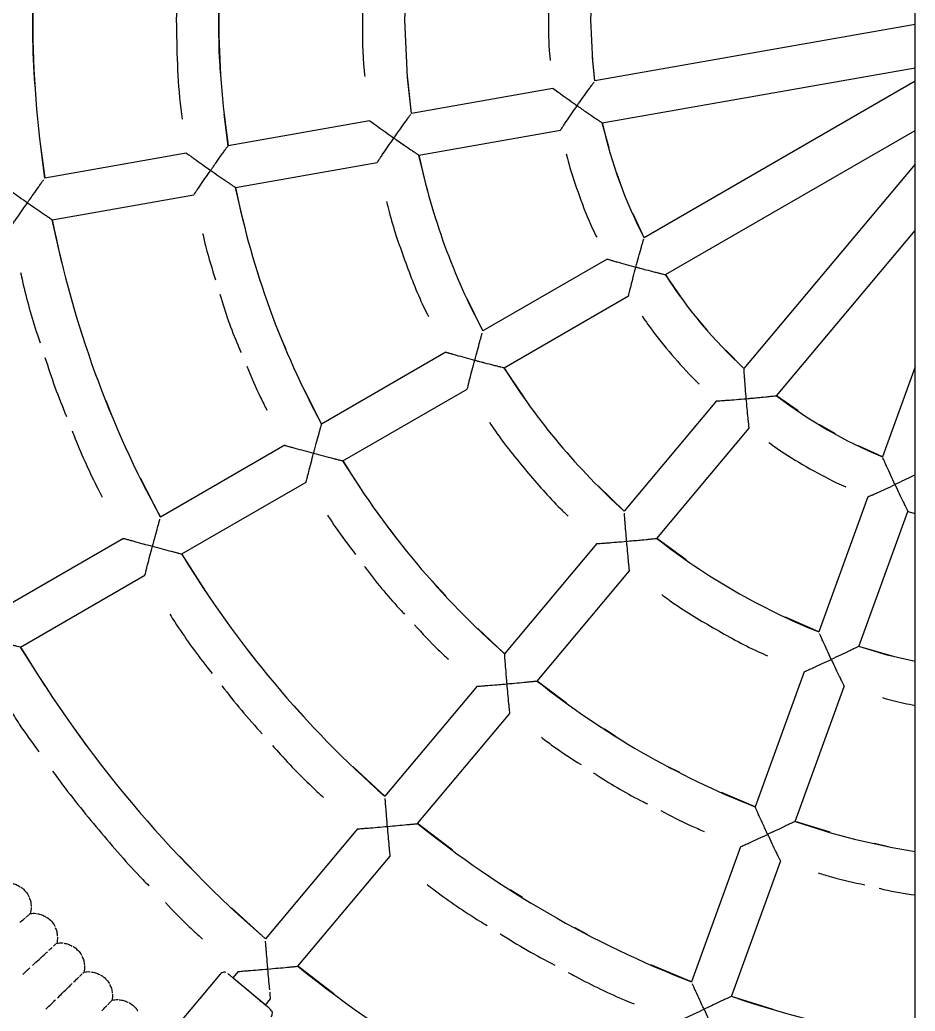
# Model space of a CAD drawing. Extents: x -360 to 379, y -342 to 365.
# Drawn here: x -29.17 to 4.52, y -173.37 to -136.09 of the extents above; entities that cross this region are included whole.
import ezdxf

# ---------------------------------------------------------------- set-up
doc = ezdxf.new("R2010")
doc.units = 0
doc.layers.get('0').update_dxf_attribs({"linetype": 'CONTINUOUS'})

msp = doc.modelspace()

# ---------------------------------------------------------------- linework, layer by layer
at = {"color": 7, "linetype": 'CONTINUOUS'}
for p, q in [((4.517, -282.988), (4.517, 306.012)), ((4.517, -136.263), (-7.533, -138.388)), ((4.517, -136.263), (-7.533, -138.388)), ((-7.533, -138.388), (-7.621, -137.488)), ((-7.255, -139.964), (4.517, -137.888)), ((-7.255, -139.964), (4.517, -137.888)), ((-14.432, -139.605), (-14.595, -138.084)), ((-9.11, -138.666), (-14.432, -139.605)), ((-9.11, -138.666), (-14.432, -139.605)), ((4.517, -138.398), (-5.682, -144.286)), ((4.517, -138.398), (-5.682, -144.286)), ((-21.328, -140.821), (-21.476, -139.636)), ((-16.008, -139.883), (-21.328, -140.821)), ((-16.008, -139.883), (-21.328, -140.821)), ((-7.457, -139.828), (-7.429, -139.847)), ((-6.999, -140.919), (-7.255, -139.964)), ((-28.224, -142.037), (-28.428, -140.451)), ((-14.154, -141.18), (-8.832, -140.242)), ((-14.154, -141.18), (-8.832, -140.242)), ((-4.882, -145.672), (4.517, -140.246)), ((-4.882, -145.672), (4.517, -140.246)), ((-14.781, -140.751), (-14.738, -140.781)), ((-22.904, -141.099), (-28.224, -142.037)), ((-22.904, -141.099), (-28.224, -142.037)), ((-14.172, -141.168), (-14.154, -141.18)), ((-13.825, -142.509), (-14.154, -141.18)), ((-21.05, -142.396), (-15.73, -141.458)), ((-21.05, -142.396), (-15.73, -141.458)), ((4.517, -141.518), (-1.925, -149.196)), ((4.517, -141.518), (-1.925, -149.196)), ((-6.476, -142.491), (-6.71, -141.85)), ((-21.068, -142.384), (-21.05, -142.396)), ((-20.737, -143.739), (-21.05, -142.396)), ((-27.946, -143.612), (-22.627, -142.674)), ((-27.946, -143.612), (-22.627, -142.674)), ((-5.682, -144.286), (-6.099, -143.39)), ((-27.963, -143.6), (-27.946, -143.612)), ((-27.585, -145.221), (-27.946, -143.612)), ((-0.7, -150.224), (4.517, -144.007)), ((-0.7, -150.224), (4.517, -144.007)), ((-20.123, -145.909), (-20.273, -145.407)), ((-7.069, -145.087), (-11.749, -147.789)), ((-7.069, -145.087), (-11.749, -147.789)), ((-7.012, -145.104), (-6.851, -145.15)), ((-4.314, -146.481), (-4.882, -145.672)), ((-10.949, -149.175), (-6.269, -146.473)), ((-10.949, -149.175), (-6.269, -146.473)), ((-11.749, -147.789), (-12.351, -146.56)), ((-3.286, -147.781), (-3.725, -147.258)), ((-26.705, -148.276), (-26.879, -147.759)), ((-19.152, -148.484), (-19.361, -148.003)), ((-13.135, -148.589), (-17.813, -151.29)), ((-13.135, -148.589), (-17.813, -151.29)), ((-13.078, -148.606), (-12.917, -148.651)), ((-1.925, -149.196), (-2.624, -148.496)), ((-11.343, -149.074), (-11.219, -149.106)), ((-11.193, -149.113), (-11.086, -149.14)), ((-10.97, -149.169), (-10.949, -149.175)), ((-10.185, -150.311), (-10.949, -149.175)), ((4.517, -149.137), (3.284, -152.524)), ((4.517, -149.137), (3.284, -152.524)), ((-17.813, -151.29), (-18.436, -150.06)), ((-17.013, -152.676), (-12.335, -149.975)), ((-17.013, -152.676), (-12.335, -149.975)), ((0.111, -150.791), (-0.7, -150.224)), ((-25.725, -150.929), (-25.924, -150.421)), ((-2.955, -150.423), (-6.428, -154.562)), ((-2.955, -150.423), (-6.428, -154.562)), ((-2.465, -150.388), (-2.459, -150.387)), ((1.522, -151.66), (0.93, -151.318)), ((-5.202, -155.59), (-1.729, -151.451)), ((-5.202, -155.59), (-1.729, -151.451)), ((-19.199, -152.091), (-23.877, -154.791)), ((-19.199, -152.091), (-23.877, -154.791)), ((3.284, -152.524), (2.389, -152.106)), ((-17.711, -152.495), (-17.707, -152.496)), ((-17.406, -152.575), (-17.283, -152.607)), ((-17.255, -152.614), (-17.15, -152.641)), ((-17.034, -152.671), (-17.013, -152.676)), ((-16.259, -153.831), (-17.013, -152.676)), ((-23.877, -154.791), (-24.634, -153.327)), ((-23.077, -156.177), (-18.399, -153.476)), ((-23.077, -156.177), (-18.399, -153.476)), ((-6.428, -154.562), (-7.415, -153.613)), ((2.736, -154.029), (0.888, -159.107)), ((2.736, -154.029), (0.888, -159.107)), ((2.392, -159.654), (4.24, -154.576)), ((2.392, -159.654), (4.24, -154.576)), ((4.24, -154.576), (4.517, -154.654)), ((-14.94, -155.66), (-15.253, -155.239)), ((-25.263, -155.591), (-29.94, -158.292)), ((-25.263, -155.591), (-29.94, -158.292)), ((-25.214, -155.605), (-25.211, -155.606)), ((-25.001, -155.664), (-24.96, -155.675)), ((-24.855, -155.704), (-24.832, -155.711)), ((-7.457, -155.788), (-10.929, -159.927)), ((-7.457, -155.788), (-10.929, -159.927)), ((-6.968, -155.751), (-6.961, -155.751)), ((-5.224, -155.593), (-5.202, -155.59)), ((-4.096, -156.397), (-5.202, -155.59)), ((-23.773, -155.996), (-23.769, -155.997)), ((-23.318, -156.115), (-23.214, -156.142)), ((-23.097, -156.172), (-23.077, -156.177)), ((-22.187, -157.565), (-23.077, -156.177)), ((-9.704, -160.955), (-6.231, -156.817)), ((-9.704, -160.955), (-6.231, -156.817)), ((-29.14, -159.678), (-24.463, -156.977)), ((-29.14, -159.678), (-24.463, -156.977)), ((-13.147, -157.748), (-13.508, -157.367)), ((0.888, -159.107), (-0.363, -158.553)), ((-10.929, -159.927), (-11.935, -158.983)), ((-29.161, -159.672), (-29.14, -159.678)), ((-28.214, -161.132), (-29.14, -159.678)), ((-20.316, -160.135), (-20.656, -159.708)), ((2.345, -159.677), (2.341, -159.679)), ((3.707, -160.034), (2.392, -159.654)), ((0.341, -160.611), (-1.507, -165.687)), ((0.341, -160.611), (-1.507, -165.687)), ((-10.421, -161.024), (-10.417, -161.024)), ((-9.725, -160.957), (-9.704, -160.955)), ((-8.6, -161.782), (-9.704, -160.955)), ((-11.958, -161.153), (-15.43, -165.29)), ((-11.958, -161.153), (-15.43, -165.29)), ((-11.475, -161.115), (-11.463, -161.114)), ((-0.003, -166.235), (1.844, -161.158)), ((-0.003, -166.235), (1.844, -161.158)), ((-18.487, -162.293), (-18.849, -161.884)), ((-14.204, -166.319), (-10.732, -162.181)), ((-14.204, -166.319), (-10.732, -162.181)), ((-26.647, -163.389), (-27.144, -162.693)), ((-6.735, -163.05), (-7.173, -162.761)), ((-15.43, -165.29), (-16.643, -164.173)), ((-4.336, -164.399), (-4.806, -164.164)), ((-1.507, -165.687), (-2.775, -165.145)), ((-0.051, -166.257), (-0.054, -166.259)), ((1.316, -166.634), (-0.003, -166.235)), ((-16.459, -166.516), (-19.93, -170.653)), ((-16.459, -166.516), (-19.93, -170.653)), ((-16.036, -166.483), (-16.013, -166.481)), ((-14.92, -166.386), (-14.916, -166.386)), ((-14.226, -166.321), (-14.204, -166.319)), ((-12.894, -167.319), (-14.204, -166.319)), ((-2.054, -167.191), (-3.902, -172.267)), ((-2.054, -167.191), (-3.902, -172.267)), ((3.503, -167.188), (2.992, -167.066)), ((-22.553, -168.164), (-23.152, -167.554)), ((-18.705, -171.682), (-15.233, -167.545)), ((-18.705, -171.682), (-15.233, -167.545)), ((-2.398, -172.814), (-0.551, -167.739)), ((-2.398, -172.814), (-0.551, -167.739)), ((-10.256, -169.094), (-10.722, -168.809)), ((-19.93, -170.653), (-21.202, -169.488)), ((-28.954, -169.854), (-28.945, -169.846)), ((-28.83, -169.746), (-28.822, -169.739)), ((-7.8, -170.496), (-8.279, -170.235)), ((-20.537, -171.845), (-20.513, -171.843)), ((-19.42, -171.749), (-19.415, -171.748)), ((-18.726, -171.684), (-18.705, -171.682)), ((-17.336, -172.732), (-18.705, -171.682)), ((-3.902, -172.267), (-5.423, -171.632)), ((-26.757, -171.905), (-26.755, -171.904)), ((-21.629, -171.978), (-23.633, -174.367)), ((-21.629, -171.978), (-23.632, -174.365)), ((-20.959, -171.879), (-21.156, -172.114)), ((-20.959, -171.879), (-21.156, -172.114)), ((-19.943, -173.132), (-21.143, -172.125)), ((-25.699, -172.963), (-25.698, -172.961)), ((-19.93, -173.143), (-19.733, -172.908)), ((-19.93, -173.143), (-19.733, -172.908)), ((-2.445, -172.837), (-2.449, -172.839)), ((-0.825, -173.306), (-2.398, -172.814)), ((-19.836, -173.222), (-19.936, -173.138)), ((-19.694, -173.357), (-19.739, -173.303))]:
    msp.add_line(p, q, dxfattribs=at)
at = {"color": 7, "linetype": 'CONTINUOUS', "flags": 128}
for points in [[(-14.682, -136.088), (-14.587, -133.914), (-14.432, -132.572)], [(-7.682, -136.088), (-7.614, -134.528), (-7.533, -133.788)], [(-14.432, -139.605), (-14.587, -138.263), (-14.682, -136.088)], [(-7.533, -138.388), (-7.614, -137.649), (-7.682, -136.088)], [(-9.068, -138.697), (-9.065, -138.699), (-8.927, -138.8)], [(-15.966, -139.913), (-15.963, -139.915), (-15.825, -140.015)], [(-5.306, -145.567), (-5.153, -145.605), (-5.136, -145.609)], [(-5.118, -145.614), (-5.085, -145.622), (-5.073, -145.625)], [(-12.053, -148.888), (-11.685, -148.986), (-11.634, -148.999)], [(-2.143, -150.362), (-2.094, -150.358), (-2.065, -150.356)], [(-1.418, -150.298), (-1.368, -150.293), (-1.329, -150.29)], [(-19.15, -152.104), (-19.148, -152.105), (-18.983, -152.151)], [(-18.97, -152.155), (-18.939, -152.163), (-18.91, -152.171)], [(2.785, -154.008), (2.787, -154.007), (2.944, -153.937)], [(-24.514, -155.797), (-24.482, -155.806), (-24.45, -155.815)], [(-6.644, -155.725), (-6.595, -155.721), (-6.566, -155.719)], [(-23.468, -156.076), (-23.346, -156.107), (-23.346, -156.107), (-23.346, -156.107)], [(4.517, -160.218), (3.463, -159.979), (2.392, -159.654)], [(0.389, -160.59), (0.391, -160.588), (0.547, -160.518)], [(-11.146, -161.088), (-11.098, -161.084), (-11.068, -161.081)], [(-15.685, -166.453), (-15.652, -166.451), (-15.619, -166.448)], [(-2.008, -167.17), (-2.005, -167.169), (-1.85, -167.099)], [(-1.837, -167.093), (-1.808, -167.08), (-1.78, -167.067)], [(-27.919, -170.942), (-27.915, -170.939), (-27.91, -170.934)], [(-20.185, -171.816), (-20.152, -171.813), (-20.119, -171.81)], [(-26.812, -171.959), (-26.807, -171.955), (-26.804, -171.951)], [(-25.753, -173.018), (-25.749, -173.013), (-25.745, -173.01)]]:
    msp.add_lwpolyline(points, dxfattribs=at)
at = {"color": 7, "linetype": 'CONTINUOUS'}
for centre, radius, start, end in [((10.118, -136.088), 38.8, 171.1814, 180), ((10.118, -136.088), 31.8, 171.4416, 180), ((10.118, -136.088), 38.8, 180, 188.8186), ((10.118, -136.088), 31.8, 180, 188.5584), ((10.118, -136.088), 17.8, 192.576, 207.424), ((10.118, -136.088), 24.8, 191.8486, 208.1514), ((10.118, -136.088), 31.8, 191.4416, 208.5584), ((10.118, -136.088), 38.8, 191.1814, 208.8186), ((10.118, -136.088), 17.8, 212.576, 227.424), ((10.118, -136.088), 24.8, 211.8486, 228.1514), ((10.118, -136.088), 17.8, 232.576, 247.424), ((10.118, -136.088), 31.8, 211.4416, 228.5584), ((-8.203, -131.147), 24.621, 275.2274, 275.5233), ((10.118, -136.088), 24.8, 231.8486, 248.1514), ((10.118, -136.088), 38.8, 211.1814, 228.8186), ((10.118, -136.088), 45.8, 211.0009, 228.9991), ((10.118, -136.088), 31.8, 231.4416, 248.5584), ((8.788, -140.724), 26.983, 250.9842, 260.8918), ((10.118, -136.088), 38.8, 231.1814, 248.8186), ((10.118, -136.088), 45.8, 231.0009, 248.9991), ((9.732, -137.41), 37.424, 251.0868, 261.9893)]:
    msp.add_arc(centre, radius, start, end, dxfattribs=at)
for points, knots in [([(-23.065, -132.355), (-23.082, -132.484), (-23.171, -133.166), (-23.254, -134.412), (-23.273, -135.53), (-23.282, -136.088)], [0, 0, 0, 0, 0.103933, 0.551967, 1, 1, 1, 1]), ([(-28.682, -136.088), (-28.679, -135.424), (-28.674, -134.584), (-28.605, -133.747), (-28.591, -133.572)], [0, 0, 0, 0, 0.790269, 1, 1, 1, 1]), ([(-21.682, -136.088), (-21.679, -135.56), (-21.675, -134.867), (-21.619, -134.177), (-21.606, -134.012)], [0, 0, 0, 0, 0.761928, 1, 1, 1, 1]), ([(-16.189, -133.955), (-16.197, -134.032), (-16.277, -134.74), (-16.28, -135.453), (-16.282, -136.088)], [0, 0, 0, 0, 0.108767, 1, 1, 1, 1]), ([(-9.215, -134.554), (-9.223, -134.635), (-9.277, -135.144), (-9.28, -135.657), (-9.282, -136.088)], [0, 0, 0, 0, 0.158736, 1, 1, 1, 1]), ([(-28.591, -138.605), (-28.605, -138.429), (-28.674, -137.592), (-28.679, -136.752), (-28.682, -136.088)], [0, 0, 0, 0, 0.209731, 1, 1, 1, 1]), ([(-23.282, -136.088), (-23.273, -136.647), (-23.254, -137.764), (-23.171, -139.01), (-23.082, -139.693), (-23.065, -139.821)], [0, 0, 0, 0, 0.448033, 0.896067, 1, 1, 1, 1]), ([(-21.606, -138.164), (-21.619, -138), (-21.675, -137.309), (-21.679, -136.616), (-21.682, -136.088)], [0, 0, 0, 0, 0.238072, 1, 1, 1, 1]), ([(-16.282, -136.088), (-16.28, -136.724), (-16.277, -137.437), (-16.197, -138.144), (-16.189, -138.221)], [0, 0, 0, 0, 0.891233, 1, 1, 1, 1]), ([(-9.282, -136.088), (-9.28, -136.52), (-9.277, -137.033), (-9.223, -137.542), (-9.215, -137.623)], [0, 0, 0, 0, 0.841264, 1, 1, 1, 1]), ([(-9.11, -138.666), (-9.106, -138.67), (-9.096, -138.677), (-9.023, -138.73), (-8.92, -138.805), (-8.754, -138.925), (-8.509, -139.1), (-8.303, -139.246), (-8.2, -139.318)], [0, 0, 0, 0, 0.121637, 0.250559, 0.369075, 0.501412, 0.75113, 1, 1, 1, 1]), ([(-8.2, -139.318), (-8.126, -139.214), (-7.979, -139.005), (-7.803, -138.759), (-7.681, -138.59), (-7.601, -138.481), (-7.57, -138.438), (-7.554, -138.417)], [0, 0, 0, 0, 0.286774, 0.573166, 0.716698, 0.860532, 1, 1, 1, 1]), ([(-8.832, -140.242), (-8.829, -140.237), (-8.822, -140.227), (-8.772, -140.152), (-8.701, -140.047), (-8.587, -139.878), (-8.417, -139.629), (-8.272, -139.422), (-8.2, -139.318)], [0, 0, 0, 0, 0.125156, 0.25057, 0.368461, 0.500854, 0.749712, 1, 1, 1, 1]), ([(-8.2, -139.318), (-8.165, -139.343), (-8.119, -139.375), (-8.014, -139.448), (-7.841, -139.567), (-7.636, -139.708), (-7.462, -139.825), (-7.353, -139.899), (-7.272, -139.953), (-7.261, -139.96), (-7.255, -139.964)], [0, 0, 0, 0, 0.083578, 0.109669, 0.250591, 0.499244, 0.624249, 0.749547, 0.874934, 1, 1, 1, 1]), ([(-15.093, -140.534), (-15.02, -140.429), (-14.874, -140.221), (-14.698, -139.975), (-14.577, -139.806), (-14.499, -139.697), (-14.468, -139.654), (-14.453, -139.633)], [0, 0, 0, 0, 0.286296, 0.572783, 0.716933, 0.860611, 1, 1, 1, 1]), ([(-16.008, -139.883), (-16.003, -139.886), (-15.994, -139.893), (-15.92, -139.946), (-15.816, -140.021), (-15.649, -140.141), (-15.403, -140.316), (-15.197, -140.461), (-15.093, -140.534)], [0, 0, 0, 0, 0.121508, 0.250559, 0.368847, 0.501404, 0.751127, 1, 1, 1, 1]), ([(-15.73, -141.458), (-15.727, -141.453), (-15.72, -141.443), (-15.669, -141.368), (-15.598, -141.263), (-15.482, -141.094), (-15.311, -140.845), (-15.166, -140.638), (-15.093, -140.534)], [0, 0, 0, 0, 0.125152, 0.250569, 0.368341, 0.500869, 0.749718, 1, 1, 1, 1]), ([(-15.093, -140.534), (-15.06, -140.557), (-14.956, -140.63), (-14.748, -140.774), (-14.531, -140.923), (-14.358, -141.041), (-14.25, -141.115), (-14.17, -141.169), (-14.159, -141.177), (-14.154, -141.18)], [0, 0, 0, 0, 0.079105, 0.250541, 0.499225, 0.624207, 0.749529, 0.874919, 1, 1, 1, 1]), ([(-21.987, -141.749), (-21.961, -141.713), (-21.928, -141.666), (-21.855, -141.561), (-21.736, -141.392), (-21.593, -141.191), (-21.472, -141.021), (-21.396, -140.914), (-21.34, -140.837), (-21.332, -140.826), (-21.328, -140.821)], [0, 0, 0, 0, 0.0875482, 0.1126188, 0.2505008, 0.4991684, 0.624233, 0.7495065, 0.8748939, 1, 1, 1, 1]), ([(-22.904, -141.099), (-22.899, -141.102), (-22.889, -141.11), (-22.815, -141.163), (-22.712, -141.237), (-22.544, -141.356), (-22.297, -141.531), (-22.09, -141.677), (-21.987, -141.749)], [0, 0, 0, 0, 0.1251673, 0.2505629, 0.368718, 0.5014029, 0.7511271, 1, 1, 1, 1]), ([(-8.608, -141.123), (-8.578, -141.247), (-8.444, -141.79), (-8.118, -142.726), (-7.766, -143.652), (-7.52, -144.154), (-7.463, -144.268)], [0, 0, 0, 0, 0.114464, 0.5, 0.885536, 1, 1, 1, 1]), ([(-22.627, -142.674), (-22.623, -142.669), (-22.616, -142.659), (-22.565, -142.584), (-22.493, -142.479), (-22.376, -142.309), (-22.205, -142.061), (-22.06, -141.853), (-21.987, -141.749)], [0, 0, 0, 0, 0.12515, 0.250569, 0.368272, 0.500879, 0.749722, 1, 1, 1, 1]), ([(-21.987, -141.749), (-21.882, -141.822), (-21.673, -141.968), (-21.426, -142.139), (-21.254, -142.257), (-21.146, -142.331), (-21.067, -142.385), (-21.056, -142.393), (-21.05, -142.396)], [0, 0, 0, 0, 0.250248, 0.499038, 0.624051, 0.74943, 0.874867, 1, 1, 1, 1]), ([(-29.8, -142.314), (-29.795, -142.318), (-29.784, -142.325), (-29.71, -142.378), (-29.606, -142.453), (-29.438, -142.572), (-29.191, -142.747), (-28.984, -142.892), (-28.881, -142.965)], [0, 0, 0, 0, 0.125165, 0.250563, 0.368631, 0.5014, 0.751126, 1, 1, 1, 1]), ([(-28.881, -142.965), (-28.856, -142.93), (-28.783, -142.826), (-28.638, -142.62), (-28.487, -142.405), (-28.368, -142.238), (-28.302, -142.147), (-28.28, -142.115), (-28.273, -142.106)], [0, 0, 0, 0, 0.103447, 0.313261, 0.624201, 0.780424, 0.937127, 1, 1, 1, 1]), ([(-29.522, -143.89), (-29.518, -143.885), (-29.511, -143.875), (-29.459, -143.799), (-29.387, -143.694), (-29.27, -143.524), (-29.098, -143.276), (-28.953, -143.068), (-28.881, -142.965)], [0, 0, 0, 0, 0.125163, 0.25056, 0.368445, 0.501394, 0.751117, 1, 1, 1, 1]), ([(-28.881, -142.965), (-28.776, -143.038), (-28.567, -143.184), (-28.319, -143.355), (-28.148, -143.474), (-28.04, -143.547), (-27.962, -143.601), (-27.951, -143.609), (-27.946, -143.612)], [0, 0, 0, 0, 0.2504559, 0.4998342, 0.6249344, 0.7496981, 0.8750173, 1, 1, 1, 1]), ([(-15.372, -142.918), (-15.341, -143.048), (-15.162, -143.795), (-14.697, -145.12), (-14.201, -146.434), (-13.858, -147.121), (-13.799, -147.24)], [0, 0, 0, 0, 0.086823, 0.5, 0.913177, 1, 1, 1, 1]), ([(-22.29, -144.119), (-22.252, -144.291), (-22.12, -144.883), (-21.935, -145.46), (-21.803, -145.87)], [0, 0, 0, 0, 0.290343, 1, 1, 1, 1]), ([(-5.99, -145.388), (-5.957, -145.265), (-5.89, -145.018), (-5.809, -144.727), (-5.752, -144.526), (-5.714, -144.397), (-5.699, -144.346), (-5.692, -144.321)], [0, 0, 0, 0, 0.286564, 0.572776, 0.716837, 0.860567, 1, 1, 1, 1]), ([(-7.069, -145.087), (-7.063, -145.089), (-7.052, -145.092), (-6.966, -145.117), (-6.843, -145.152), (-6.646, -145.208), (-6.356, -145.29), (-6.112, -145.355), (-5.99, -145.388)], [0, 0, 0, 0, 0.1216374, 0.2505594, 0.3690753, 0.5014121, 0.7511302, 1, 1, 1, 1]), ([(-6.269, -146.473), (-6.267, -146.467), (-6.264, -146.455), (-6.243, -146.367), (-6.212, -146.245), (-6.163, -146.047), (-6.088, -145.755), (-6.023, -145.511), (-5.99, -145.388)], [0, 0, 0, 0, 0.125156, 0.25057, 0.368461, 0.500854, 0.749712, 1, 1, 1, 1]), ([(-5.99, -145.388), (-5.949, -145.399), (-5.895, -145.414), (-5.772, -145.446), (-5.569, -145.5), (-5.327, -145.561), (-5.124, -145.613), (-4.996, -145.644), (-4.901, -145.667), (-4.888, -145.67), (-4.882, -145.672)], [0, 0, 0, 0, 0.083578, 0.109669, 0.250591, 0.499244, 0.624249, 0.749547, 0.874934, 1, 1, 1, 1]), ([(-29.141, -145.591), (-29.117, -145.702), (-28.942, -146.491), (-28.696, -147.374), (-28.44, -148.134), (-28.406, -148.235)], [0, 0, 0, 0, 0.123971, 0.882839, 1, 1, 1, 1]), ([(-21.645, -146.401), (-21.63, -146.455), (-21.424, -147.151), (-21.156, -147.888), (-20.866, -148.554), (-20.843, -148.605)], [0, 0, 0, 0, 0.071296, 0.928704, 1, 1, 1, 1]), ([(-5.757, -147.224), (-5.686, -147.33), (-5.374, -147.794), (-4.748, -148.562), (-4.101, -149.312), (-3.698, -149.7), (-3.605, -149.788)], [0, 0, 0, 0, 0.114464, 0.5, 0.885536, 1, 1, 1, 1]), ([(-12.053, -148.888), (-12.019, -148.765), (-11.953, -148.519), (-11.872, -148.227), (-11.817, -148.029), (-11.786, -147.92), (-11.775, -147.883), (-11.772, -147.872)], [0, 0, 0, 0, 0.3121419, 0.6239927, 0.7803684, 0.9369077, 1, 1, 1, 1]), ([(-13.135, -148.589), (-13.129, -148.591), (-13.117, -148.594), (-13.031, -148.619), (-12.907, -148.654), (-12.709, -148.709), (-12.418, -148.79), (-12.174, -148.855), (-12.053, -148.888)], [0, 0, 0, 0, 0.121508, 0.250559, 0.368847, 0.501404, 0.751127, 1, 1, 1, 1]), ([(-20.623, -149.114), (-20.46, -149.512), (-20.23, -150.073), (-19.952, -150.611), (-19.871, -150.767)], [0, 0, 0, 0, 0.709657, 1, 1, 1, 1]), ([(-12.335, -149.975), (-12.333, -149.969), (-12.33, -149.957), (-12.308, -149.869), (-12.277, -149.746), (-12.226, -149.547), (-12.15, -149.255), (-12.085, -149.011), (-12.053, -148.888)], [0, 0, 0, 0, 0.1251517, 0.2505693, 0.3683415, 0.5008692, 0.7497183, 1, 1, 1, 1]), ([(-12.053, -148.888), (-12.014, -148.899), (-11.89, -148.932), (-11.646, -148.996), (-11.391, -149.062), (-11.188, -149.114), (-11.061, -149.146), (-10.968, -149.17), (-10.955, -149.173), (-10.949, -149.175)], [0, 0, 0, 0, 0.079105, 0.250541, 0.499225, 0.624207, 0.749529, 0.874919, 1, 1, 1, 1]), ([(-1.838, -150.337), (-1.849, -150.21), (-1.871, -149.955), (-1.894, -149.654), (-1.908, -149.445), (-1.918, -149.311), (-1.921, -149.258), (-1.923, -149.232)], [0, 0, 0, 0, 0.285875, 0.572722, 0.716957, 0.860778, 1, 1, 1, 1]), ([(-1.838, -150.337), (-1.796, -150.333), (-1.74, -150.328), (-1.613, -150.316), (-1.404, -150.297), (-1.156, -150.273), (-0.947, -150.251), (-0.816, -150.237), (-0.719, -150.226), (-0.706, -150.225), (-0.7, -150.224)], [0, 0, 0, 0, 0.0835719, 0.1096592, 0.250566, 0.499211, 0.6242348, 0.7495213, 0.8749072, 1, 1, 1, 1]), ([(-2.955, -150.423), (-2.949, -150.422), (-2.937, -150.422), (-2.847, -150.415), (-2.72, -150.407), (-2.515, -150.392), (-2.215, -150.369), (-1.964, -150.347), (-1.838, -150.337)], [0, 0, 0, 0, 0.1216374, 0.2505594, 0.3690753, 0.5014121, 0.7511302, 1, 1, 1, 1]), ([(-1.729, -151.451), (-1.73, -151.445), (-1.731, -151.433), (-1.741, -151.343), (-1.754, -151.218), (-1.775, -151.014), (-1.804, -150.714), (-1.827, -150.463), (-1.838, -150.337)], [0, 0, 0, 0, 0.125156, 0.25057, 0.368461, 0.500854, 0.749712, 1, 1, 1, 1]), ([(-18.115, -152.388), (-18.103, -152.345), (-18.088, -152.29), (-18.055, -152.167), (-18.001, -151.967), (-17.936, -151.729), (-17.88, -151.528), (-17.844, -151.402), (-17.819, -151.309), (-17.815, -151.297), (-17.813, -151.29)], [0, 0, 0, 0, 0.087551, 0.112623, 0.250519, 0.499182, 0.62423, 0.74951, 0.874895, 1, 1, 1, 1]), ([(-11.498, -151.224), (-11.425, -151.335), (-11.002, -151.976), (-10.112, -153.063), (-9.196, -154.128), (-8.639, -154.656), (-8.542, -154.748)], [0, 0, 0, 0, 0.086823, 0.5, 0.913177, 1, 1, 1, 1]), ([(-27.201, -151.545), (-27.162, -151.645), (-26.87, -152.392), (-26.491, -153.227), (-26.117, -153.943), (-26.065, -154.044)], [0, 0, 0, 0, 0.1171608, 0.8760291, 1, 1, 1, 1]), ([(-19.199, -152.091), (-19.193, -152.092), (-19.181, -152.096), (-19.093, -152.12), (-18.971, -152.155), (-18.772, -152.21), (-18.481, -152.29), (-18.237, -152.355), (-18.115, -152.388)], [0, 0, 0, 0, 0.125167, 0.250563, 0.368718, 0.501403, 0.751127, 1, 1, 1, 1]), ([(-0.991, -151.982), (-0.888, -152.057), (-0.436, -152.387), (0.415, -152.894), (1.28, -153.378), (1.791, -153.604), (1.908, -153.656)], [0, 0, 0, 0, 0.114464, 0.5, 0.885536, 1, 1, 1, 1]), ([(-18.399, -153.476), (-18.398, -153.47), (-18.395, -153.458), (-18.372, -153.37), (-18.34, -153.247), (-18.289, -153.048), (-18.213, -152.756), (-18.147, -152.511), (-18.115, -152.388)], [0, 0, 0, 0, 0.12515, 0.250569, 0.368272, 0.500879, 0.749722, 1, 1, 1, 1]), ([(-18.115, -152.388), (-17.991, -152.421), (-17.745, -152.487), (-17.454, -152.563), (-17.252, -152.615), (-17.125, -152.647), (-17.032, -152.671), (-17.02, -152.674), (-17.013, -152.676)], [0, 0, 0, 0, 0.250248, 0.499038, 0.624051, 0.74943, 0.874867, 1, 1, 1, 1]), ([(3.756, -153.567), (3.703, -153.451), (3.595, -153.219), (3.47, -152.944), (3.385, -152.753), (3.33, -152.629), (3.309, -152.581), (3.299, -152.557)], [0, 0, 0, 0, 0.285875, 0.572722, 0.716957, 0.860778, 1, 1, 1, 1]), ([(4.517, -153.204), (4.485, -153.22), (4.362, -153.28), (4.102, -153.404), (3.872, -153.512), (3.756, -153.567)], [0, 0, 0, 0, 0.148286, 0.57333, 1, 1, 1, 1]), ([(2.736, -154.029), (2.742, -154.027), (2.753, -154.022), (2.835, -153.986), (2.951, -153.934), (3.139, -153.85), (3.413, -153.726), (3.642, -153.62), (3.756, -153.567)], [0, 0, 0, 0, 0.1216374, 0.2505594, 0.3690753, 0.5014121, 0.7511302, 1, 1, 1, 1]), ([(3.756, -153.567), (3.81, -153.681), (3.917, -153.91), (4.047, -154.181), (4.137, -154.365), (4.193, -154.48), (4.232, -154.56), (4.237, -154.571), (4.24, -154.576)], [0, 0, 0, 0, 0.250289, 0.499148, 0.631166, 0.749434, 0.878358, 1, 1, 1, 1]), ([(-17.589, -154.719), (-17.494, -154.867), (-17.168, -155.378), (-16.796, -155.857), (-16.533, -156.197)], [0, 0, 0, 0, 0.290343, 1, 1, 1, 1]), ([(-6.338, -155.699), (-6.349, -155.572), (-6.37, -155.319), (-6.394, -155.017), (-6.41, -154.811), (-6.418, -154.698), (-6.421, -154.659), (-6.422, -154.647)], [0, 0, 0, 0, 0.310882, 0.62282, 0.779683, 0.936086, 1, 1, 1, 1]), ([(-24.177, -155.888), (-24.166, -155.848), (-24.133, -155.724), (-24.067, -155.481), (-23.998, -155.228), (-23.943, -155.03), (-23.913, -154.922), (-23.903, -154.884), (-23.9, -154.874)], [0, 0, 0, 0, 0.103448, 0.313263, 0.624205, 0.78043, 0.937133, 1, 1, 1, 1]), ([(-25.263, -155.591), (-25.257, -155.593), (-25.245, -155.597), (-25.157, -155.621), (-25.034, -155.655), (-24.835, -155.71), (-24.543, -155.79), (-24.299, -155.855), (-24.177, -155.888)], [0, 0, 0, 0, 0.125165, 0.250563, 0.368631, 0.5014, 0.751126, 1, 1, 1, 1]), ([(-7.457, -155.788), (-7.451, -155.788), (-7.439, -155.787), (-7.349, -155.78), (-7.221, -155.771), (-7.016, -155.755), (-6.715, -155.731), (-6.463, -155.71), (-6.338, -155.699)], [0, 0, 0, 0, 0.1215079, 0.2505589, 0.3688474, 0.5014044, 0.7511274, 1, 1, 1, 1]), ([(-6.338, -155.699), (-6.297, -155.695), (-6.17, -155.684), (-5.919, -155.661), (-5.657, -155.636), (-5.448, -155.616), (-5.318, -155.602), (-5.222, -155.593), (-5.209, -155.591), (-5.202, -155.59)], [0, 0, 0, 0, 0.079209, 0.249706, 0.499059, 0.624236, 0.749281, 0.874801, 1, 1, 1, 1]), ([(-6.231, -156.817), (-6.232, -156.811), (-6.233, -156.798), (-6.242, -156.708), (-6.255, -156.582), (-6.275, -156.378), (-6.304, -156.077), (-6.326, -155.825), (-6.338, -155.699)], [0, 0, 0, 0, 0.125152, 0.250569, 0.368341, 0.500869, 0.749718, 1, 1, 1, 1]), ([(-24.463, -156.977), (-24.461, -156.971), (-24.458, -156.959), (-24.435, -156.87), (-24.403, -156.747), (-24.352, -156.547), (-24.275, -156.255), (-24.209, -156.01), (-24.177, -155.888)], [0, 0, 0, 0, 0.1251631, 0.2505597, 0.3684446, 0.501394, 0.7511171, 1, 1, 1, 1]), ([(-24.177, -155.888), (-24.053, -155.921), (-23.807, -155.987), (-23.516, -156.063), (-23.314, -156.116), (-23.188, -156.148), (-23.096, -156.172), (-23.083, -156.175), (-23.077, -156.177)], [0, 0, 0, 0, 0.250526, 0.499621, 0.624869, 0.749699, 0.875048, 1, 1, 1, 1]), ([(-16.203, -156.643), (-16.17, -156.688), (-15.738, -157.272), (-15.234, -157.873), (-14.733, -158.399), (-14.695, -158.439)], [0, 0, 0, 0, 0.071296, 0.928704, 1, 1, 1, 1]), ([(-5.018, -157.705), (-4.911, -157.784), (-4.294, -158.241), (-3.086, -158.958), (-1.862, -159.645), (-1.157, -159.951), (-1.035, -160.004)], [0, 0, 0, 0, 0.086823, 0.5, 0.913177, 1, 1, 1, 1]), ([(-23.523, -158.445), (-23.463, -158.541), (-23.029, -159.223), (-22.496, -159.969), (-21.995, -160.595), (-21.928, -160.678)], [0, 0, 0, 0, 0.1239709, 0.8828392, 1, 1, 1, 1]), ([(-14.314, -158.842), (-14.025, -159.161), (-13.617, -159.61), (-13.171, -160.02), (-13.042, -160.139)], [0, 0, 0, 0, 0.709657, 1, 1, 1, 1]), ([(1.362, -160.144), (1.308, -160.029), (1.201, -159.798), (1.076, -159.523), (0.99, -159.334), (0.944, -159.231), (0.928, -159.195), (0.923, -159.185)], [0, 0, 0, 0, 0.3108818, 0.6228199, 0.7796831, 0.9360859, 1, 1, 1, 1]), ([(-30.239, -159.388), (-30.116, -159.421), (-29.87, -159.487), (-29.579, -159.563), (-29.378, -159.616), (-29.251, -159.649), (-29.159, -159.673), (-29.146, -159.676), (-29.14, -159.678)], [0, 0, 0, 0, 0.250317, 0.499158, 0.624028, 0.749457, 0.874882, 1, 1, 1, 1]), ([(-10.837, -161.061), (-10.841, -161.017), (-10.846, -160.959), (-10.857, -160.833), (-10.874, -160.626), (-10.894, -160.38), (-10.911, -160.172), (-10.921, -160.042), (-10.928, -159.946), (-10.929, -159.933), (-10.929, -159.927)], [0, 0, 0, 0, 0.087747, 0.112942, 0.250287, 0.499427, 0.624211, 0.749448, 0.8748, 1, 1, 1, 1]), ([(2.392, -159.654), (2.386, -159.657), (2.374, -159.663), (2.287, -159.705), (2.169, -159.762), (1.98, -159.853), (1.709, -159.982), (1.478, -160.09), (1.362, -160.144)], [0, 0, 0, 0, 0.1252717, 0.2507876, 0.3759692, 0.5010043, 0.7503703, 1, 1, 1, 1]), ([(0.341, -160.611), (0.346, -160.609), (0.357, -160.604), (0.44, -160.567), (0.556, -160.514), (0.744, -160.429), (1.018, -160.304), (1.248, -160.197), (1.362, -160.144)], [0, 0, 0, 0, 0.121508, 0.250559, 0.368847, 0.501404, 0.751127, 1, 1, 1, 1]), ([(1.362, -160.144), (1.416, -160.259), (1.523, -160.488), (1.653, -160.761), (1.741, -160.946), (1.797, -161.061), (1.836, -161.142), (1.842, -161.153), (1.844, -161.158)], [0, 0, 0, 0, 0.250283, 0.499133, 0.631383, 0.749435, 0.878488, 1, 1, 1, 1]), ([(-11.958, -161.153), (-11.952, -161.152), (-11.939, -161.151), (-11.848, -161.144), (-11.722, -161.135), (-11.516, -161.118), (-11.215, -161.094), (-10.963, -161.072), (-10.837, -161.061)], [0, 0, 0, 0, 0.1251673, 0.2505629, 0.368718, 0.5014029, 0.7511271, 1, 1, 1, 1]), ([(-10.837, -161.061), (-10.71, -161.05), (-10.456, -161.027), (-10.157, -160.999), (-9.949, -160.979), (-9.819, -160.966), (-9.723, -160.957), (-9.71, -160.956), (-9.704, -160.955)], [0, 0, 0, 0, 0.250248, 0.4990382, 0.6240509, 0.7494301, 0.8748674, 1, 1, 1, 1]), ([(-10.732, -162.181), (-10.733, -162.175), (-10.734, -162.162), (-10.743, -162.072), (-10.756, -161.945), (-10.775, -161.741), (-10.804, -161.44), (-10.826, -161.188), (-10.837, -161.061)], [0, 0, 0, 0, 0.12515, 0.250569, 0.368272, 0.500879, 0.749722, 1, 1, 1, 1]), ([(3.288, -161.578), (3.416, -161.616), (3.819, -161.739), (4.234, -161.817), (4.517, -161.87)], [0, 0, 0, 0, 0.316411, 1, 1, 1, 1]), ([(-29.555, -162.003), (-29.435, -162.196), (-29.089, -162.75), (-28.702, -163.275), (-28.449, -163.617)], [0, 0, 0, 0, 0.3486, 1, 1, 1, 1]), ([(-9.546, -163.072), (-9.406, -163.179), (-8.925, -163.547), (-8.412, -163.87), (-8.048, -164.1)], [0, 0, 0, 0, 0.290343, 1, 1, 1, 1]), ([(-19.664, -163.377), (-19.593, -163.457), (-19.063, -164.059), (-18.421, -164.714), (-17.825, -165.259), (-17.742, -165.336)], [0, 0, 0, 0, 0.1171608, 0.8760291, 1, 1, 1, 1]), ([(-27.933, -164.34), (-27.87, -164.429), (-27.327, -165.196), (-26.197, -166.56), (-25.05, -167.91), (-24.389, -168.578), (-24.313, -168.655)], [0, 0, 0, 0, 0.058113, 0.5, 0.941887, 1, 1, 1, 1]), ([(-7.585, -164.405), (-7.539, -164.436), (-6.934, -164.837), (-6.254, -165.23), (-5.604, -165.553), (-5.554, -165.578)], [0, 0, 0, 0, 0.071296, 0.928704, 1, 1, 1, 1]), ([(-15.337, -166.424), (-15.34, -166.381), (-15.351, -166.254), (-15.373, -166.004), (-15.394, -165.742), (-15.411, -165.537), (-15.419, -165.425), (-15.423, -165.387), (-15.423, -165.375)], [0, 0, 0, 0, 0.10371, 0.31274, 0.624354, 0.780499, 0.937048, 1, 1, 1, 1]), ([(-5.058, -165.826), (-4.677, -166.026), (-4.141, -166.309), (-3.582, -166.542), (-3.419, -166.609)], [0, 0, 0, 0, 0.709657, 1, 1, 1, 1]), ([(-1.032, -166.722), (-1.051, -166.682), (-1.075, -166.63), (-1.129, -166.515), (-1.215, -166.327), (-1.319, -166.102), (-1.405, -165.912), (-1.459, -165.793), (-1.499, -165.705), (-1.504, -165.693), (-1.507, -165.687)], [0, 0, 0, 0, 0.087468, 0.112487, 0.249531, 0.498858, 0.624299, 0.749315, 0.874866, 1, 1, 1, 1]), ([(-0.003, -166.235), (-0.009, -166.237), (-0.021, -166.243), (-0.107, -166.285), (-0.225, -166.341), (-0.414, -166.431), (-0.631, -166.534), (-0.807, -166.617), (-0.882, -166.652), (-0.94, -166.679), (-0.992, -166.703), (-1.032, -166.722)], [0, 0, 0, 0, 0.125068, 0.2504404, 0.3757549, 0.500703, 0.7493647, 0.8747083, 0.8873424, 0.9124279, 1, 1, 1, 1]), ([(-16.459, -166.516), (-16.452, -166.516), (-16.44, -166.515), (-16.349, -166.508), (-16.222, -166.498), (-16.016, -166.481), (-15.715, -166.456), (-15.463, -166.434), (-15.337, -166.424)], [0, 0, 0, 0, 0.125165, 0.250563, 0.368631, 0.5014, 0.751126, 1, 1, 1, 1]), ([(-15.337, -166.424), (-15.209, -166.412), (-14.956, -166.39), (-14.656, -166.362), (-14.449, -166.342), (-14.319, -166.33), (-14.224, -166.321), (-14.211, -166.319), (-14.204, -166.319)], [0, 0, 0, 0, 0.250252, 0.499047, 0.624047, 0.749431, 0.874866, 1, 1, 1, 1]), ([(-15.233, -167.545), (-15.234, -167.538), (-15.235, -167.526), (-15.244, -167.435), (-15.256, -167.308), (-15.275, -167.104), (-15.303, -166.802), (-15.325, -166.55), (-15.337, -166.424)], [0, 0, 0, 0, 0.125148, 0.250569, 0.368227, 0.500885, 0.749725, 1, 1, 1, 1]), ([(-2.054, -167.191), (-2.049, -167.189), (-2.037, -167.184), (-1.954, -167.146), (-1.838, -167.094), (-1.651, -167.008), (-1.376, -166.882), (-1.147, -166.775), (-1.032, -166.722)], [0, 0, 0, 0, 0.125167, 0.250563, 0.368718, 0.501403, 0.751127, 1, 1, 1, 1]), ([(-1.032, -166.722), (-0.978, -166.837), (-0.871, -167.067), (-0.742, -167.339), (-0.653, -167.525), (-0.598, -167.639), (-0.559, -167.722), (-0.553, -167.733), (-0.551, -167.739)], [0, 0, 0, 0, 0.2502776, 0.4991211, 0.631506, 0.749431, 0.8748505, 1, 1, 1, 1]), ([(0.869, -168.17), (1.037, -168.223), (1.615, -168.404), (2.208, -168.532), (2.628, -168.623)], [0, 0, 0, 0, 0.290343, 1, 1, 1, 1]), ([(-29.47, -168.57), (-29.414, -168.581), (-29.301, -168.604), (-29.204, -168.666), (-29.155, -168.696)], [0, 0, 0, 0, 0.5028497, 1, 1, 1, 1]), ([(-29.124, -168.713), (-29.12, -168.716), (-29.051, -168.753), (-28.999, -168.814), (-28.951, -168.87)], [0, 0, 0, 0, 0.061307, 1, 1, 1, 1]), ([(-28.951, -168.87), (-28.903, -168.928), (-28.852, -168.99), (-28.828, -169.064), (-28.826, -169.069)], [0, 0, 0, 0, 0.938693, 1, 1, 1, 1]), ([(-13.848, -168.603), (-13.758, -168.672), (-13.117, -169.164), (-12.361, -169.683), (-11.676, -170.1), (-11.585, -170.156)], [0, 0, 0, 0, 0.1239709, 0.8828392, 1, 1, 1, 1]), ([(3.167, -168.752), (3.222, -168.766), (3.666, -168.874), (4.119, -168.941), (4.517, -169.001)], [0, 0, 0, 0, 0.121852, 1, 1, 1, 1]), ([(-28.815, -169.102), (-28.793, -169.155), (-28.749, -169.262), (-28.746, -169.377), (-28.745, -169.435)], [0, 0, 0, 0, 0.4971503, 1, 1, 1, 1]), ([(-28.742, -169.469), (-28.741, -169.473), (-28.734, -169.551), (-28.756, -169.627), (-28.776, -169.7)], [0, 0, 0, 0, 0.058424, 1, 1, 1, 1]), ([(-23.69, -169.289), (-23.397, -169.597), (-22.947, -170.07), (-22.462, -170.506), (-22.293, -170.658)], [0, 0, 0, 0, 0.6514, 1, 1, 1, 1]), ([(-29.168, -170.039), (-29.167, -170.038), (-29.094, -169.975), (-29.028, -169.918), (-28.981, -169.877), (-28.974, -169.871)], [0, 0, 0, 0, 0.010479, 0.850759, 1, 1, 1, 1]), ([(-28.931, -169.834), (-28.91, -169.816), (-28.87, -169.781), (-28.852, -169.765), (-28.843, -169.758)], [0, 0, 0, 0, 0.5369662, 1, 1, 1, 1]), ([(-28.817, -169.735), (-28.811, -169.73), (-28.779, -169.703), (-28.777, -169.701), (-28.776, -169.7)], [0, 0, 0, 0, 0.187039, 1, 1, 1, 1]), ([(-28.776, -169.7), (-28.701, -169.69), (-28.623, -169.68), (-28.547, -169.698), (-28.542, -169.7)], [0, 0, 0, 0, 0.941576, 1, 1, 1, 1]), ([(-28.509, -169.707), (-28.452, -169.717), (-28.338, -169.737), (-28.239, -169.795), (-28.19, -169.825)], [0, 0, 0, 0, 0.50285, 1, 1, 1, 1]), ([(-28.159, -169.841), (-28.154, -169.843), (-28.085, -169.878), (-28.031, -169.937), (-27.981, -169.993)], [0, 0, 0, 0, 0.061307, 1, 1, 1, 1]), ([(-27.981, -169.993), (-27.931, -170.049), (-27.879, -170.109), (-27.852, -170.183), (-27.85, -170.187)], [0, 0, 0, 0, 0.938693, 1, 1, 1, 1]), ([(-27.838, -170.221), (-27.815, -170.273), (-27.768, -170.378), (-27.762, -170.493), (-27.758, -170.551)], [0, 0, 0, 0, 0.4971503, 1, 1, 1, 1]), ([(-27.754, -170.585), (-27.754, -170.589), (-27.744, -170.667), (-27.764, -170.744), (-27.782, -170.817)], [0, 0, 0, 0, 0.058424, 1, 1, 1, 1]), ([(-19.836, -171.786), (-19.84, -171.745), (-19.851, -171.618), (-19.872, -171.367), (-19.894, -171.104), (-19.911, -170.899), (-19.92, -170.788), (-19.923, -170.749), (-19.924, -170.738)], [0, 0, 0, 0, 0.100498, 0.31342, 0.624906, 0.78125, 0.937111, 1, 1, 1, 1]), ([(-28.072, -171.083), (-28.045, -171.058), (-27.993, -171.01), (-27.961, -170.981), (-27.946, -170.968)], [0, 0, 0, 0, 0.527136, 1, 1, 1, 1]), ([(-27.903, -170.928), (-27.894, -170.92), (-27.849, -170.878), (-27.83, -170.861), (-27.814, -170.846)], [0, 0, 0, 0, 0.20165, 1, 1, 1, 1]), ([(-27.807, -170.84), (-27.806, -170.839), (-27.782, -170.817), (-27.782, -170.817), (-27.782, -170.817)], [0, 0, 0, 0, 0.018439, 1, 1, 1, 1]), ([(-27.782, -170.817), (-27.708, -170.805), (-27.629, -170.793), (-27.553, -170.809), (-27.548, -170.81)], [0, 0, 0, 0, 0.9415763, 1, 1, 1, 1]), ([(-27.515, -170.817), (-27.457, -170.825), (-27.343, -170.841), (-27.243, -170.897), (-27.193, -170.925)], [0, 0, 0, 0, 0.5028497, 1, 1, 1, 1]), ([(-27.161, -170.94), (-27.156, -170.942), (-27.086, -170.975), (-27.03, -171.033), (-26.978, -171.087)], [0, 0, 0, 0, 0.061307, 1, 1, 1, 1]), ([(-26.978, -171.087), (-26.928, -171.142), (-26.873, -171.2), (-26.844, -171.273), (-26.843, -171.277)], [0, 0, 0, 0, 0.938693, 1, 1, 1, 1]), ([(-28.689, -171.648), (-28.667, -171.628), (-28.554, -171.524), (-28.463, -171.441), (-28.389, -171.373)], [0, 0, 0, 0, 0.193303, 1, 1, 1, 1]), ([(-28.374, -171.36), (-28.373, -171.359), (-28.288, -171.281), (-28.205, -171.205), (-28.14, -171.145), (-28.13, -171.136)], [0, 0, 0, 0, 0.009436, 0.844613, 1, 1, 1, 1]), ([(-26.829, -171.31), (-26.804, -171.362), (-26.754, -171.465), (-26.745, -171.58), (-26.74, -171.638)], [0, 0, 0, 0, 0.49715, 1, 1, 1, 1]), ([(-29.059, -171.987), (-29.006, -171.939), (-28.909, -171.85), (-28.827, -171.775), (-28.79, -171.74)], [0, 0, 0, 0, 0.540432, 1, 1, 1, 1]), ([(-26.735, -171.672), (-26.734, -171.676), (-26.723, -171.753), (-26.74, -171.831), (-26.755, -171.904)], [0, 0, 0, 0, 0.058424, 1, 1, 1, 1]), ([(-26.755, -171.904), (-26.682, -171.89), (-26.604, -171.876), (-26.527, -171.89), (-26.523, -171.891)], [0, 0, 0, 0, 0.941576, 1, 1, 1, 1]), ([(-20.959, -171.879), (-20.953, -171.879), (-20.94, -171.878), (-20.849, -171.871), (-20.722, -171.861), (-20.516, -171.844), (-20.214, -171.819), (-19.962, -171.797), (-19.836, -171.786)], [0, 0, 0, 0, 0.125163, 0.250562, 0.368569, 0.501398, 0.751125, 1, 1, 1, 1]), ([(-19.836, -171.786), (-19.709, -171.775), (-19.455, -171.752), (-19.156, -171.725), (-18.949, -171.705), (-18.819, -171.693), (-18.724, -171.684), (-18.711, -171.683), (-18.705, -171.682)], [0, 0, 0, 0, 0.2502551, 0.4990535, 0.6240451, 0.7494313, 0.8748651, 1, 1, 1, 1]), ([(-19.765, -172.575), (-19.767, -172.554), (-19.778, -172.433), (-19.803, -172.163), (-19.825, -171.912), (-19.836, -171.786)], [0, 0, 0, 0, 0.0950877, 0.546242, 1, 1, 1, 1]), ([(-27.141, -172.279), (-27.135, -172.273), (-27.061, -172.201), (-26.997, -172.139), (-26.955, -172.098), (-26.952, -172.095)], [0, 0, 0, 0, 0.073362, 0.915423, 1, 1, 1, 1]), ([(-26.919, -172.063), (-26.892, -172.037), (-26.852, -171.998), (-26.833, -171.979), (-26.826, -171.973)], [0, 0, 0, 0, 0.662868, 1, 1, 1, 1]), ([(-26.8, -171.947), (-26.792, -171.939), (-26.77, -171.918), (-26.768, -171.916), (-26.766, -171.915)], [0, 0, 0, 0, 0.362202, 1, 1, 1, 1]), ([(-26.489, -171.896), (-26.431, -171.903), (-26.317, -171.916), (-26.215, -171.969), (-26.164, -171.995)], [0, 0, 0, 0, 0.50285, 1, 1, 1, 1]), ([(-26.131, -172.009), (-26.127, -172.011), (-26.055, -172.043), (-25.998, -172.098), (-25.945, -172.151)], [0, 0, 0, 0, 0.061307, 1, 1, 1, 1]), ([(-25.945, -172.151), (-25.892, -172.204), (-25.837, -172.261), (-25.805, -172.333), (-25.804, -172.337)], [0, 0, 0, 0, 0.938693, 1, 1, 1, 1]), ([(-21.412, -171.918), (-21.414, -171.917), (-21.438, -171.904), (-21.495, -171.905), (-21.572, -171.923), (-21.61, -171.96), (-21.629, -171.978)], [0, 0, 0, 0, 0.01764, 0.345093, 0.672547, 1, 1, 1, 1]), ([(-8.534, -171.917), (-8.44, -171.968), (-7.737, -172.353), (-6.909, -172.748), (-6.163, -173.057), (-6.058, -173.101)], [0, 0, 0, 0, 0.1171608, 0.8760291, 1, 1, 1, 1]), ([(-27.752, -172.872), (-27.691, -172.813), (-27.534, -172.661), (-27.346, -172.478), (-27.237, -172.372), (-27.194, -172.33)], [0, 0, 0, 0, 0.276317, 0.714286, 1, 1, 1, 1]), ([(-25.789, -172.37), (-25.763, -172.421), (-25.71, -172.523), (-25.697, -172.637), (-25.691, -172.695)], [0, 0, 0, 0, 0.49715, 1, 1, 1, 1]), ([(-3.426, -173.3), (-3.444, -173.262), (-3.498, -173.146), (-3.604, -172.918), (-3.714, -172.679), (-3.799, -172.492), (-3.846, -172.39), (-3.862, -172.355), (-3.866, -172.345)], [0, 0, 0, 0, 0.103448, 0.313263, 0.624205, 0.78043, 0.937133, 1, 1, 1, 1]), ([(-28.19, -173.297), (-28.178, -173.286), (-28.053, -173.165), (-27.93, -173.045), (-27.83, -172.948), (-27.822, -172.94)], [0, 0, 0, 0, 0.085927, 0.925385, 1, 1, 1, 1]), ([(-25.741, -173.005), (-25.733, -172.998), (-25.712, -172.976), (-25.71, -172.974), (-25.709, -172.972)], [0, 0, 0, 0, 0.362201, 1, 1, 1, 1]), ([(-25.685, -172.729), (-25.684, -172.733), (-25.67, -172.81), (-25.684, -172.888), (-25.698, -172.961)], [0, 0, 0, 0, 0.058424, 1, 1, 1, 1]), ([(-25.698, -172.961), (-25.625, -172.946), (-25.547, -172.929), (-25.47, -172.94), (-25.466, -172.941)], [0, 0, 0, 0, 0.941576, 1, 1, 1, 1]), ([(-25.432, -172.946), (-25.374, -172.951), (-25.259, -172.96), (-25.156, -173.01), (-25.104, -173.035)], [0, 0, 0, 0, 0.5028497, 1, 1, 1, 1]), ([(-19.733, -172.908), (-19.734, -172.902), (-19.735, -172.889), (-19.744, -172.796), (-19.751, -172.716), (-19.756, -172.665), (-19.757, -172.661)], [0, 0, 0, 0, 0.33152, 0.663768, 0.975364, 1, 1, 1, 1]), ([(-2.398, -172.814), (-2.404, -172.817), (-2.416, -172.823), (-2.502, -172.864), (-2.62, -172.92), (-2.808, -173.01), (-3.026, -173.113), (-3.215, -173.201), (-3.33, -173.255), (-3.388, -173.282), (-3.426, -173.3)], [0, 0, 0, 0, 0.1251094, 0.2505027, 0.3757407, 0.5008734, 0.7495754, 0.8747899, 0.9173074, 1, 1, 1, 1]), ([(-26.073, -173.347), (-26.067, -173.341), (-25.995, -173.267), (-25.933, -173.203), (-25.892, -173.161), (-25.889, -173.158)], [0, 0, 0, 0, 0.073362, 0.915423, 1, 1, 1, 1]), ([(-25.857, -173.125), (-25.831, -173.098), (-25.792, -173.058), (-25.773, -173.039), (-25.767, -173.032)], [0, 0, 0, 0, 0.662868, 1, 1, 1, 1]), ([(-25.071, -173.049), (-25.067, -173.05), (-24.994, -173.079), (-24.936, -173.134), (-24.881, -173.184)], [0, 0, 0, 0, 0.061307, 1, 1, 1, 1]), ([(-24.881, -173.184), (-24.827, -173.236), (-24.769, -173.292), (-24.736, -173.362), (-24.734, -173.367)], [0, 0, 0, 0, 0.938693, 1, 1, 1, 1]), ([(-19.714, -173.585), (-19.7, -173.563), (-19.67, -173.519), (-19.665, -173.44), (-19.674, -173.383), (-19.692, -173.362), (-19.693, -173.361)], [0, 0, 0, 0, 0.327453, 0.654907, 0.98236, 1, 1, 1, 1]), ([(-4.449, -173.771), (-4.443, -173.768), (-4.432, -173.763), (-4.349, -173.725), (-4.233, -173.672), (-4.045, -173.586), (-3.77, -173.46), (-3.541, -173.353), (-3.426, -173.3)], [0, 0, 0, 0, 0.125165, 0.250563, 0.368631, 0.5014, 0.751126, 1, 1, 1, 1]), ([(-3.426, -173.3), (-3.373, -173.414), (-3.266, -173.644), (-3.136, -173.917), (-3.048, -174.104), (-2.993, -174.218), (-2.954, -174.301), (-2.948, -174.312), (-2.945, -174.318)], [0, 0, 0, 0, 0.248883, 0.498606, 0.63137, 0.74944, 0.874837, 1, 1, 1, 1])]:
    msp.add_open_spline(points, degree=3, knots=knots, dxfattribs=at)
for points in [[(-28.222, -148.784), (-28.101, -149.16), (-27.86, -149.911), (-27.562, -150.641), (-27.413, -151.006)], [(-21.567, -161.132), (-21.325, -161.443), (-20.842, -162.067), (-20.312, -162.651), (-20.047, -162.943)], [(-11.091, -170.458), (-10.757, -170.668), (-10.09, -171.089), (-9.392, -171.457), (-9.043, -171.64)], [(-19.739, -173.303), (-19.742, -173.301), (-19.748, -173.296), (-19.796, -173.256), (-19.87, -173.193), (-19.971, -173.109), (-20.094, -173.006), (-20.233, -172.888), (-20.385, -172.761), (-20.543, -172.629), (-20.701, -172.496), (-20.853, -172.369), (-20.993, -172.251), (-21.116, -172.148), (-21.216, -172.064), (-21.291, -172.001), (-21.339, -171.961), (-21.345, -171.956), (-21.348, -171.954)]]:
    msp.add_open_spline(points, degree=3, dxfattribs=at)

doc.saveas('drawing.dxf')
